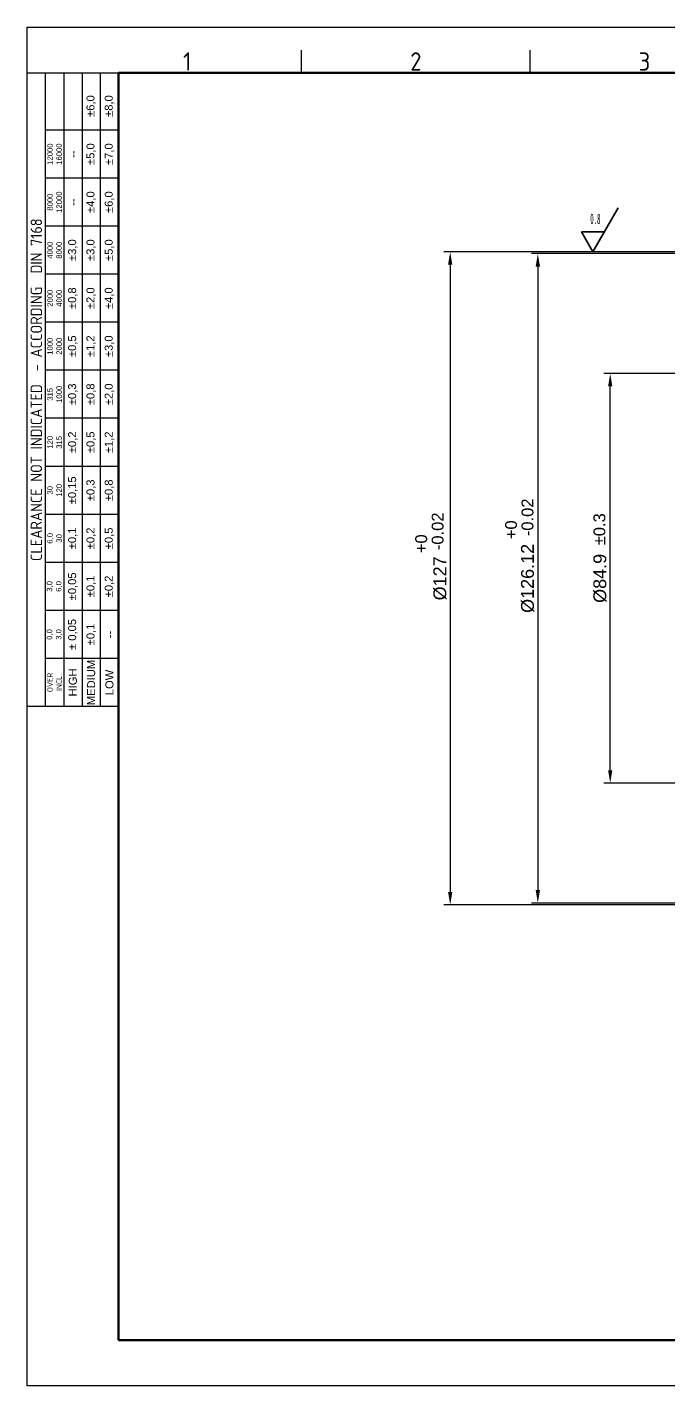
# Model space of a CAD drawing. Header units: millimetres. Extents: x 2659 to 3032, y 1080 to 1344.
# Drawn here: x 2658.6 to 2783.2, y 1079.9 to 1343.7 of the extents above; entities that cross this region are included whole.
import ezdxf
from ezdxf.enums import TextEntityAlignment as Align

# ---------------------------------------------------------------- set-up
doc = ezdxf.new("R2010")
doc.units = ezdxf.units.MM
for name, color, linetype, lineweight in [('AM_0', 7, 'Continuous', 50), ('AM_BOR', 7, 'Continuous', 50), ('CAXA4', 3, 'Continuous', 25)]:
    doc.layers.add(name, color=color, linetype=linetype, lineweight=lineweight)
doc.styles.add('ACISOTS', font='isocp.shx', dxfattribs={"height": 1})
doc.styles.get("Standard").update_dxf_attribs({"font": 'arial.ttf'})
doc.styles.add('UserTxtStyle3', font='', dxfattribs={"width": 0.4})
doc.styles.get('UserTxtStyle3').set_extended_font_data('FangSong_GB2312')
doc.dimstyles.new('ISO-25', dxfattribs={"dimtxt": 2.5, "dimasz": 2.5, "dimexe": 1.25, "dimexo": 0.625, "dimtad": 1, "dimtxsty": 'Standard', "dimcen": 2.5, "dimadec": 0, "dimazin": 0, "dimtfac": 1, "dimtmove": 0, "dimatfit": 3, "dimfxl": 1, "dimarcsym": 0})

# ---------------------------------------------------------------- blocks, each defined once
blk = doc.blocks.new('A3 ZTL')
for p, q in [((19.57, 280.82), (19.57, 9.78)), ((401.17, 280.82), (19.57, 280.82)), ((19.57, 9.78), (401.17, 9.78))]:
    blk.add_line(p, q)
at = {"layer": 'AM_BOR', "color": 135, "lineweight": 25}
for p, q in [((0, 0), (0, 290.61)), ((0, 290.61), (410.96, 290.61)), ((58.71, 280.82), (58.71, 285.71)), ((107.63, 280.82), (107.63, 285.71)), ((3.91, 145.3), (3.91, 280.82)), ((7.83, 280.82), (7.83, 145.3)), ((11.74, 280.82), (11.74, 145.3)), ((15.66, 145.3), (15.66, 280.82)), ((19.57, 268.59), (3.91, 268.59)), ((19.57, 258.32), (3.91, 258.32)), ((19.57, 248.04), (3.91, 248.04)), ((19.57, 237.77), (3.91, 237.77)), ((19.57, 227.5), (3.91, 227.5)), ((19.57, 217.22), (3.91, 217.22)), ((19.57, 206.95), (3.91, 206.95)), ((19.57, 196.67), (3.91, 196.67)), ((19.57, 186.4), (3.91, 186.4)), ((19.57, 176.13), (3.91, 176.13)), ((19.57, 165.85), (3.91, 165.85)), ((19.57, 155.58), (3.91, 155.58)), ((410.96, 0), (0, 0))]:
    blk.add_line(p, q, dxfattribs=at)
blk.add_lwpolyline([(19.57, 145.3), (0, 145.3), (0, 280.82), (19.57, 280.82)], close=True, dxfattribs=at)
at = {"layer": 'AM_BOR', "color": 135, "lineweight": 25, "style": 'ACISOTS'}
for s, p in [('1', (34.25, 283.27)), ('2', (83.17, 283.27)), ('3', (132.09, 283.27))]:
    blk.add_text(s, height=3.91, dxfattribs=at).set_placement(p, align=Align.MIDDLE)
at = {"layer": 'AM_BOR', "color": 135, "lineweight": 25, "attachment_point": 5, "rotation": 90}
for s, insert, char_height, width in [('±6,0', (13.7, 273.73), 1.712, 10.274), ('±8,0', (17.61, 273.73), 1.712, 10.274), ('12000\\P16000', (5.87, 263.45), 1.174, 10.274), ('±5,0', (13.7, 263.45), 1.712, 10.274), ('±7,0', (17.61, 263.45), 1.712, 10.274), ('--', (9.78, 263.45), 1.712, 10.274), ('8000\\P12000', (5.87, 253.18), 1.174, 10.274), ('--', (9.78, 253.18), 1.712, 10.274), ('±4,0', (13.7, 253.18), 1.712, 10.274), ('±6,0', (17.61, 253.18), 1.712, 10.274), ('{\\Fisocp.shx|c0;CLEARANCE NOT INDICATED  - ACCORDING  DIN 7168}', (1.96, 213.06), 2.4462, 135.5186), ('4000\\P8000', (5.87, 242.91), 1.174, 10.274), ('±3,0', (9.78, 242.91), 1.712, 10.274), ('±3,0', (13.7, 242.91), 1.712, 10.274), ('±5,0', (17.61, 242.91), 1.712, 10.274), ('2000\\P4000', (5.87, 232.63), 1.174, 10.274), ('±0,8', (9.78, 232.63), 1.712, 10.274), ('±2,0', (13.7, 232.63), 1.712, 10.274), ('±4,0', (17.61, 232.63), 1.712, 10.274), ('1000\\P2000', (5.87, 222.36), 1.174, 10.274), ('±0,5', (9.78, 222.36), 1.712, 10.274), ('±1,2', (13.7, 222.36), 1.712, 10.274), ('±3,0', (17.61, 222.36), 1.712, 10.274), ('315\\P1000', (5.87, 212.08), 1.174, 10.274), ('±0,3', (9.78, 212.08), 1.712, 10.274), ('±0,8', (13.7, 212.08), 1.712, 10.274), ('±2,0', (17.61, 212.08), 1.712, 10.274), ('±0,2', (9.78, 201.81), 1.712, 10.274), ('±0,5', (13.7, 201.81), 1.712, 10.274), ('±1,2', (17.61, 201.81), 1.712, 10.274), ('120\\P315', (5.87, 201.81), 1.174, 10.274), ('30\\P120', (5.87, 191.54), 1.174, 10.274), ('±0,15', (9.78, 191.54), 1.712, 10.274), ('±0,3', (13.7, 191.54), 1.712, 10.274), ('±0,8', (17.61, 191.54), 1.712, 10.274), ('±0,1', (9.78, 181.26), 1.712, 10.274), ('±0,2', (13.7, 181.26), 1.712, 10.274), ('±0,5', (17.61, 181.26), 1.712, 10.274), ('6,0\\P30', (5.87, 181.26), 1.174, 10.274), ('3,0\\P6,0', (5.87, 170.99), 1.174, 10.274), ('±0,05', (9.78, 170.99), 1.712, 10.274), ('±0,1', (13.7, 170.99), 1.712, 10.274), ('±0,2', (17.61, 170.99), 1.712, 10.274), ('± 0,05', (9.78, 160.71), 1.712, 10.274), ('\\pt4.69206;±0,1', (13.7, 160.71), 1.7123, 10.274), ('0,0\\P3,0', (5.87, 160.71), 1.174, 10.274), ('--', (17.61, 160.71), 1.712, 10.274), ('MEDIUM', (13.7, 150.44), 1.712, 10.274), ('{\\Fisocp.shx|c0;OVER\\PINCL.}', (5.87, 150.44), 1.1742, 10.274), ('HIGH', (9.78, 150.44), 1.712, 10.274), ('LOW', (17.61, 150.44), 1.712, 10.274)]:
    blk.add_mtext(s, dxfattribs=dict(at, insert=insert, char_height=char_height, width=width))
blk = doc.blocks.new('*D36')
at = {"color": 0, "lineweight": -2, "transparency": 16777216}
for p, q in [((2790.91, 1299.69), (2756.48, 1299.69)), ((2757.73, 1297.19), (2757.73, 1176.14)), ((2790.91, 1173.64), (2756.48, 1173.64))]:
    blk.add_line(p, q, dxfattribs=at)
at = {"color": 0, "transparency": 16777216}
for points in [[(2757.31, 1297.19), (2758.14, 1297.19), (2757.73, 1299.69)], [(2757.31, 1176.14), (2758.14, 1176.14), (2757.73, 1173.64)]]:
    blk.add_solid(points, dxfattribs=at)
at = {"layer": 'Defpoints', "color": 0, "transparency": 16777216}
for p in [(2791.53, 1299.69), (2757.73, 1173.64), (2791.53, 1173.64)]:
    blk.add_point(p, dxfattribs=at)
at = {"color": 0, "transparency": 16777216, "insert": (2755.76, 1236.66), "char_height": 2.5, "attachment_point": 5, "rotation": 90}
blk.add_mtext('%%C126.12', dxfattribs=at)
blk = doc.blocks.new('*D37')
at = {"color": 0, "lineweight": -2, "transparency": 16777216}
for p, q in [((2789.04, 1276.41), (2770.53, 1276.41)), ((2771.78, 1199.42), (2771.78, 1273.91)), ((2789.04, 1196.92), (2770.53, 1196.92))]:
    blk.add_line(p, q, dxfattribs=at)
at = {"color": 0, "transparency": 16777216}
for points in [[(2771.37, 1273.91), (2772.2, 1273.91), (2771.78, 1276.41)], [(2771.37, 1199.42), (2772.2, 1199.42), (2771.78, 1196.92)]]:
    blk.add_solid(points, dxfattribs=at)
at = {"layer": 'Defpoints', "color": 0, "transparency": 16777216}
for p in [(2771.78, 1276.41), (2789.67, 1276.41), (2789.67, 1196.92)]:
    blk.add_point(p, dxfattribs=at)
at = {"color": 0, "transparency": 16777216, "insert": (2769.81, 1236.66), "char_height": 2.5, "attachment_point": 5, "rotation": 90}
blk.add_mtext('%%C84.9', dxfattribs=at)
blk = doc.blocks.new('*D43')
at = {"color": 0, "lineweight": -2, "transparency": 16777216}
for p, q in [((2804.33, 1300.04), (2739.46, 1300.04)), ((2740.71, 1297.54), (2740.71, 1175.79)), ((2804.33, 1173.29), (2739.46, 1173.29))]:
    blk.add_line(p, q, dxfattribs=at)
at = {"color": 0, "transparency": 16777216}
for points in [[(2740.29, 1297.54), (2741.13, 1297.54), (2740.71, 1300.04)], [(2740.29, 1175.79), (2741.13, 1175.79), (2740.71, 1173.29)]]:
    blk.add_solid(points, dxfattribs=at)
at = {"layer": 'Defpoints', "color": 0, "transparency": 16777216}
for p in [(2804.96, 1300.04), (2740.71, 1173.29), (2804.96, 1173.29)]:
    blk.add_point(p, dxfattribs=at)
at = {"color": 0, "transparency": 16777216, "insert": (2738.74, 1236.66), "char_height": 2.5, "attachment_point": 5, "rotation": 90}
blk.add_mtext('%%C127', dxfattribs=at)

msp = doc.modelspace()

# ---------------------------------------------------------------- linework, layer by layer
at = {"layer": 'CAXA4', "color": 0, "linetype": 'Continuous', "lineweight": 35}
for p, q in [((2768.429, 1300.041), (2773.347, 1308.56)), ((2768.429, 1300.041), (2766.193, 1303.913)), ((2766.193, 1303.913), (2770.664, 1303.913))]:
    msp.add_line(p, q, dxfattribs=at)

# ---------------------------------------------------------------- block references
at = {"layer": 'AM_0', "color": 0, "lineweight": 0, "xscale": 0.9075000000000002, "yscale": 0.9075000000000002, "zscale": 0.9075000000000002}
msp.add_blockref('A3 ZTL', (2658.569, 1079.927), dxfattribs=at)

# ---------------------------------------------------------------- texts
at = {"char_height": 2.3, "attachment_point": 1, "rotation": 90}
for s, insert in [('-0.02', (2754.564, 1244.844)), ('-0.02', (2737.115, 1242.132)), ('+0', (2751.372, 1244.259)), ('%%P0.3', (2768.528, 1243.072)), ('+0', (2733.923, 1241.546))]:
    msp.add_mtext_dynamic_manual_height_columns(s, width=18.23779, gutter_width=12.5, heights=[0], dxfattribs=dict(at, insert=insert))
at = {"layer": 'CAXA4', "color": 0, "linetype": 'Continuous', "lineweight": 25, "insert": (2767.911, 1307.461), "char_height": 2.0134, "attachment_point": 1, "style": 'UserTxtStyle3'}
msp.add_mtext('0.8', dxfattribs=at)

# ---------------------------------------------------------------- dimensions: what is measured, and where the dimension line sits
for base, p1, p2, text, picture, middle in [((2740.708, 1173.286), (2804.956, 1300.041), (2804.956, 1173.286), '%%C127', '*D43', (2738.737, 1236.664)), ((2757.728, 1173.641), (2791.534, 1299.686), (2791.534, 1173.641), '%%C126.12', '*D36', (2755.757, 1236.664)), ((2771.784, 1276.406), (2789.667, 1196.921), (2789.667, 1276.406), '%%C84.9', '*D37', (2769.812, 1236.664))]:
    dim = msp.add_linear_dim(base=base, p1=p1, p2=p2, angle=90, text=text, dimstyle='ISO-25')
    dim.commit()
    dim.dimension.update_dxf_attribs({"geometry": picture, "text_midpoint": middle})

doc.saveas('drawing.dxf')
